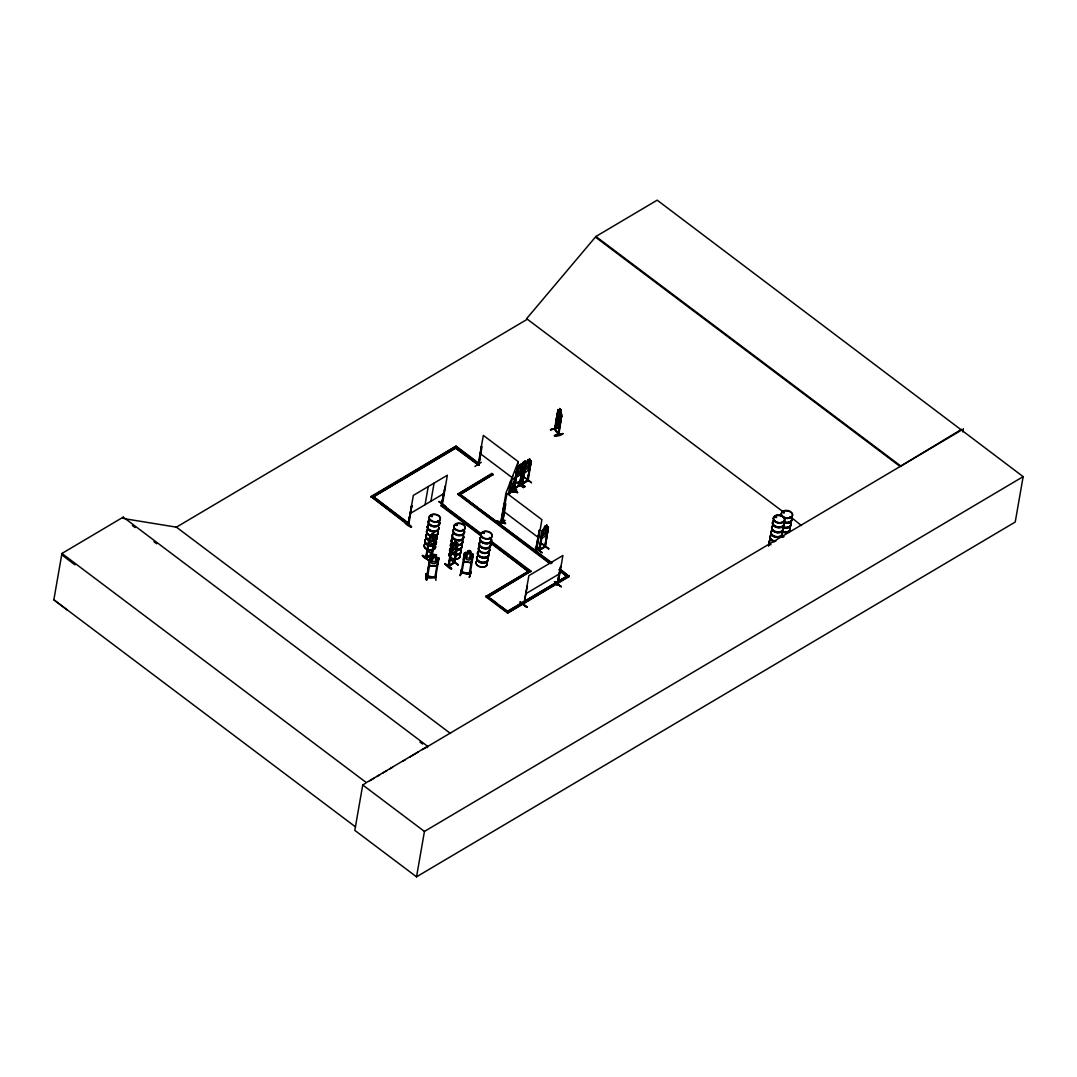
<?xml version="1.0" encoding="UTF-8"?>
<svg xmlns="http://www.w3.org/2000/svg" width="1077" height="1077" viewBox="0 0 1077 1077"><rect width="100%" height="100%" fill="white"/><g stroke="black" fill="none" stroke-linecap="round" stroke-linejoin="round"><path stroke-width="1.5" d="M558.613 433.614L558.532 434.893L554.52 428.969M554.965 429.629L558.021 410.808L554.884 429.615L554.601 428.336L555.395 428.875M500.832 522.049L505.988 492.943L518.01 462.343M501.424 521.631L501.438 521.524M512.652 492.068L513.406 490.924L512.84 491.395M478.767 464.725L478.067 463.985M478.834 464.981L478.175 464.524L483.331 435.377L518.225 461.643L512.719 492.054L513.406 490.924M502.636 522.345L501.963 521.874L502.596 523.045L501.815 522.157M514.591 478.592L512.315 490.614C513.339 492.579 512.208 483.088 513.823 481.904M513.325 490.197L512.369 489.806L513.217 490.102M539.389 530.247L535.942 548.583L539.389 530.247L536.656 549.041L536.117 547.883M536.817 548.853L541.906 519.666L507.011 493.401L501.626 522.668L505.086 504.426L502.596 523.045M501.599 521.053L501.182 522.278L504.575 503.538M67.003 609.824L53.85 599.795L61.941 553.457L123.222 517.135L427.623 746.294L427.394 747.613L426.667 747.075M122.993 518.468L123.222 517.135M405.639 521.564L373.531 496.753L408.425 523.018L407.079 524.324L371.013 496.537L456.096 446.12L479.171 463.487L477.825 464.793L456.029 448.382L477.932 464.227M404.831 521.712C404.939 526.074 419.949 531.069 404.79 521.766M408.816 524.337L411.751 505.921L407.927 524.418L408.641 523.368L408.883 524.27L408.237 524.593L413.339 495.393L447.359 475.226L442.297 505.059L441.058 505.786L481.325 536.104M365.574 783.289L362.734 784.971L354.804 830.367L416.53 876.826L1015.221 522.035L1023.15 476.64L657.185 200.174L595.904 236.482L526.613 318.671L527.232 319.263M408.425 523.018L408.277 524.593M411.751 505.921L408.048 524.351M425.065 504.723L428.229 486.562M430.908 501.263L434.085 483.102M428.013 544.423L428.35 546.335L428.996 538.473L425.657 558.061L432.039 554.278L435.148 536.158A5.722 3.783 9.9 0 0 437.693 532.119M429.696 539.685L425.886 558.223L429.467 539.51L426.586 557.886L426.707 557.146L425.765 557.334L426.492 557.913M434.112 555.84L428.983 551.518L434.475 555.624M429.009 560.538C420.313 551.141 419.936 556.822 429.104 560.228M435.983 557.105L436.36 554.803L433.573 554.642L433.183 556.876L429.952 557.347L426.761 577.164L429.817 558.721L430.638 558.788L429.831 558.936M426.64 579.965L425.953 573.826L426.694 579.695M430.638 558.788L427.556 577.205L427.663 576.262L426.667 576.208M425.725 557.926L432.375 553.874L431.325 554.695L435.148 536.158L432.281 554.48M431.662 554.83L435.364 536.333M434.233 540.842L435.27 534.771L429.131 538.527L429.938 537.302M441.058 505.786L442.405 504.494L481.325 533.788M443.522 492.795L441.678 504.817L445.205 486.09L441.637 504.803M433.089 556.796L433.479 554.493L436.481 554.736L436.091 557.038L437.343 557.899L436.616 562.073L434.798 563.742L432.012 563.513L430.827 561.615L431.554 557.442L433.089 556.728M442.095 503.551L442.337 504.386M438.985 501.72L445.622 506.378M404.077 477.448L456.096 446.12M437.935 559.367L438.77 559.65L437.935 559.367L434.879 577.81C438.272 575.805 429.561 579.816 426.761 577.137M435.579 574.62L435.929 580.422M435.579 577.824L438.945 558.007L436.091 557.038M445.057 563.567C448.867 569.72 457.537 571.968 445.016 563.608M549.432 563.284L457.685 494.222L491.826 473.49L493.091 474.445L460.377 494.343M458.964 495.178L493.091 474.445M460.202 494.451L552.097 562.988M455.786 543.656L456.19 541.246L454.104 542.485L453.834 544.814L451.546 546.806L450.832 554.601L455.746 551.693L457.833 543.091L455.867 543.535M451.546 546.806L448.14 566.327L454.521 562.544L457.631 544.423L454.656 562.827M452.178 547.964L448.369 566.502L451.95 547.789L449.015 566.206C449.742 564.496 447.386 565.775 449.096 566.112M451.371 560.175L458.263 564.886L451.721 559.959M451.505 568.804L444.963 563.877L451.586 568.508M457.631 544.423L453.821 562.961L454.642 561.884M474.89 466.489L481.244 462.302M478.902 465.062L481.406 446.416L478.632 465.197L477.959 464.645M478.484 465.129L478.376 463.864M478.686 465.197L482.011 446.847M461.266 569.531L460.337 575.226M464.537 553.066L465.668 552.447L472.547 553.753L473.328 554.817L469.989 574.593L461.091 572.762L464.55 552.999M461.804 572.937L465.116 554.561L464.254 554.601L465.116 554.561M461.898 572.924C463.029 571.254 460.229 571.995 461.104 572.789M467.633 552.918C465.897 548.974 473.328 550.32 470.393 553.47L471.766 554.453L471.039 558.626L469.249 560.107L466.476 559.555L465.304 557.469L466.031 553.295L467.647 552.851M469.141 574.404L472.332 556.015L473.153 556.176L472.332 556.015M416.53 876.826L424.446 831.431L1023.15 476.64M471.241 571.55L469.41 577.043M469.895 574.566L470.016 573.597L462.168 572.075M469.464 577.07L470.878 571.47M491.826 473.49L492.997 475.011M560.08 568.993L569.235 576.532L507.563 613.082L485.754 596.658L529.534 570.716M504.588 520.406L498.638 524.136M486.992 595.931L508.802 612.342M501.492 519.356L504.265 503.457M501.855 522.533L502.515 523.032L505.678 504.871M508.384 494.208L510.686 481.002M512.746 475.738L509.583 493.899L514.846 480.504M505.463 523.409L496.659 520.703L496.47 521.389L505.342 523.718L505.53 523.032M512.356 490.6L512.329 489.995M512.706 492.122L516.3 472.682L515.493 472.372L516.085 472.803M513.002 492.202L516.973 469.437L522.547 465.251L523.072 465.776M516.973 470.932L513.729 489.133L520.016 485.39M514.335 488.823L517.31 470.42M519.518 465.17L519.127 467.405L519.504 465.156L521.591 463.918L521.228 470.501L519.881 472.924L517.943 474.082L517.216 472.924M516.664 482.792L523.597 487.477L517.014 482.577M524.687 486.885C517.175 479.467 514.698 480.369 525.051 486.373M511.333 487.733L516.906 491.502L511.696 487.208M521.12 466.274L521.591 463.918M510.094 490.722L517.606 492.297M522.735 464.645L523.059 462.37L525.159 461.118L524.768 463.352M519.531 485.7L522.951 467.041L520.07 485.404M525.226 461.171L523.126 462.423L521.618 466.045M523.005 465.722L519.424 485.767L522.547 465.251M525.159 461.118L524.755 463.527L525.67 463.648M527.649 480.315L521.605 484.125L522.439 483.102M521.712 484.085L525.078 464.658L530.665 460.471L531.257 460.916L527.245 480.8L531.055 462.248L528.12 480.679L521.887 484.367L525.078 466.153M525.414 465.641L522.48 484.058L526.047 463.972L527.622 460.391L529.628 459.085L529.238 461.319M529.628 459.085L529.238 461.495L530.692 460.619M527.474 480.961L531.109 460.943M499.822 605.584L507.523 611.386L567.969 575.576M507.563 613.082L569.343 575.966M531.459 482.536L525.132 477.798M520.379 601.962C540.654 618.211 506.513 591.367 526.936 606.876M550.562 429.898L558.828 427.609L550.589 429.508M523.88 604.237L528.874 575.657L562.908 555.49L557.805 584.771L557.563 583.828M556.069 419.801L558.007 412.181L561.104 416.745L561.036 419.586M523.88 604.83L527.286 586.171M554.561 429.036L557.994 409.556L559.475 410.835M540.048 546.753L533.6 550.872L540.304 547.318M555.288 429.535L556.647 421.255M530.907 571.106L488.271 596.887L530.907 571.106L490.708 540.856M562.84 433.519C560.727 437.504 544.908 436.172 562.867 433.6M556.903 424.701L557.549 416.584L559.259 411.602L560.484 413.406L560.107 420.326L558.142 426.667L556.822 424.728L557.294 422.467M535.552 547.897L542.121 552.838M558.101 426.532L558.492 424.298M561.157 410.404L559.084 424.271L558.694 420.515L560.027 419.222L559.596 418.495L558.505 419.599L557.751 415.762L558.155 419.693C555.947 419.963 557.226 423.167 558.357 420.636L558.667 423.571L557.482 421.713L558.6 410.633L559.394 410.862L559.838 408.466L561.157 410.404L559.784 408.627M558.128 434.287L558.492 433.506L558.842 434.798L561.575 416.072L558.088 434.368L558.896 434.098L555.045 429.158M560.888 421.363L561.615 413.891L557.994 409.556M545.339 546.712L538.823 550.28L539.779 549.593M542.216 532.294L539.038 550.509L542.229 530.786L547.803 526.599L548.395 527.057L545.379 546.093M538.877 549.66L539.685 550.159L542.566 531.782M546.389 527.461L546.779 525.226L544.693 526.478L543.198 530.113L539.59 550.172M548.853 548.839L541.987 543.764L548.61 548.678M544.827 526.559L544.437 528.794C539.914 529.076 541.718 541.61 541.112 536.696M548.597 548.947L542.027 543.777M546.779 525.226L546.376 527.622L547.83 526.747M544.827 547.076L545.218 545.851M544.787 547.049L548.193 528.39L545.258 546.806L539.052 550.455M544.625 547.103L548.395 527.057M554.534 581.728L561.4 586.79L554.574 581.728M557.334 585.013L559.071 573.058M560.403 566.865L557.226 585.08L560.754 566.354M561.157 586.628L554.534 581.984M961.573 429.319L900.143 466.489L595.756 237.344M962.771 431.917L963.336 428.7M437.612 520.851L438.541 521.106M438.433 520.676L437.666 520.783L438.352 521.106M455.571 524.93L456.338 524.364L456.985 525.159M457.294 525.011L455.679 525.011M462.491 529.83L463.164 530.18M462.895 529.453L463.325 529.978M482.846 533.411L482.752 532.63L484.071 532.684M484.313 533.277L484.044 532.63L483.6 533.425M489.833 537.786L490.318 537.706M775.79 516.65C777.594 517.902 775.709 515.412 775.09 517.095M783.262 512.598L784.393 512.06M782.373 521.766L782.037 522.076M789.831 517.081L790.41 517.431M801.45 525.576L790.558 516.866M460.269 575.508L461.643 569.598M465.627 552.434L464.443 553.013L463.393 559.017L464.025 561.44L470.999 562.773L473.247 554.749L472.547 553.753M460.323 575.616L461.764 569.289M464.025 561.44L470.986 562.84L472.291 560.807M470.191 573.691L461.131 572.116M469.343 577.434L471.255 571.591M517.539 492.687L510.202 490.358M502.824 511.104L505.759 503.632M529.184 469.518C533.438 461.939 523.88 477.919 523.974 470.555M541.368 538.54L546.322 535.659L547.358 533.048M546.322 535.659L547.278 532.994M433.264 543.414L428.336 546.174L433.264 543.414L434.3 540.816M456.783 549.082L455.638 551.586L450.765 554.547M411.306 526.963L404.737 522.022L411.347 526.99M516.866 491.475L511.615 487.518L516.906 491.502M542.175 552.541L535.229 548.166M526.841 607.226L520.231 602.353M422.453 555.651L429.05 560.605M441.799 504.75L442.162 503.592M514.052 488.446L520.204 484.704L514.214 488.541L517.943 468.751L519.114 467.378M528.174 480.625L527.461 480.032M523.584 604.601L524.27 603.82M557.994 583.976L556.944 584.892M557.051 584.232L557.711 583.788M448.247 566.219L454.884 562.086L454.131 562.665M521.537 470.568L523.005 467.822C523.22 470.824 525.872 468.293 523.543 467.068L525.307 463.81L523.22 466.799M560.053 422.924L556.971 418.374L556.863 415.574L556.876 418.388L559.959 422.938L560.848 421.282M557.199 413.824L558.021 412.303M522.668 467.593L521.416 470.73M524.943 467.822L521.631 471.389L520.891 470.218M428.915 563.352L429.548 565.654L436.589 566.206L437.908 564.065M436.589 566.206L437.895 563.998M432.415 515.816L431.029 515.56L431.042 516.408M431.567 516.166L432.187 516.004M457.106 524.943L456.069 525.374M484.058 533.411L482.684 532.684M484.233 533.411L483.883 532.603M490.062 538.002L489.429 537.948M489.658 537.76L490.129 537.544M776.571 517.485C774.969 518.185 775.709 515.748 775.238 517.148M784.15 512.652L783.383 511.885M790.531 517.041L790.518 517.216M451.613 546.793L457.294 542.687M426.223 579.978L425.98 573.812M435.795 577.178L426.761 576.222M498.543 524.378L504.978 520.326L498.57 524.512M453.767 544.76L451.855 550.293L452.596 551.451L455.908 547.897L456.635 543.723L455.719 543.602M441.503 504.534L442.216 503.551M524.943 486.723L518.414 481.756M524.432 603.901L524.109 603.658M432.173 554.547L426.048 558.169M521.793 465.816L522.507 465.466M431.702 516.233L432.24 516.071M456.89 524.526L456.783 525.132M483.102 532.523L483.627 532.577M784.258 512.41L783.544 512.006M426.559 576.882L435.687 577.595M411.979 506.082L411.185 506.257M445.515 506.742L439.039 501.478L445.609 506.648M519.572 465.197L521.51 464.039M529.709 459.139L527.609 460.364C527.111 464.227 522.412 465.708 523.893 470.609M523.18 467.203L522.372 467.378M531.284 462.423L530.476 462.598M516.179 477.084L520.958 474.203L522.103 471.686L520.999 474.243L516.193 477.232M525.105 477.771L531.459 482.806M527.42 480.005L527.797 480.275M514.294 488.069L519.451 485.269M522.157 483.667L527.555 480.49L522.237 483.129M516.61 489.254L510.027 492.876M544.774 526.532L546.847 525.28M548.422 528.565L547.628 528.74M539.55 549.432L544.706 546.631L539.348 549.93M527.515 586.346L526.72 586.507M370.919 497.103L401.196 479.157M477.825 464.793L479.077 464.066M410.162 513.554L444.195 493.387M457.685 494.222L490.304 474.903M521.389 465.452L526.788 462.975M522.668 465.426L524.62 464.268L523.893 468.441L521.941 469.599M522.183 472.965L524.714 471.564M457.86 544.599L454.211 563.083M448.934 565.438L453.902 562.49M448.544 566.448L454.696 562.786M485.754 596.658L528.107 571.564M525.711 593.804L559.73 573.637M507.523 611.386L523.355 602.003M526.236 600.306L566.529 576.424M427.623 746.294L366.342 782.602L61.941 553.457M369.828 780.758L374.096 778.227M376.937 776.544L379.777 774.861M382.618 773.178L386.885 770.661M389.726 768.965L392.567 767.282M402.515 761.399L405.356 759.702M409.623 757.185L418.145 752.123M422.413 749.605L961.424 430.167M431.971 516.166L432.106 516.597M431.931 516.395L432.281 515.681M456.069 524.728L456.985 524.97M456.917 525.563L457.267 524.862M560.08 425.55L556.109 419.747L556.351 421.242M558.007 412.181L561.104 416.745M560.673 412.653L561.844 415.385L558.357 434.785M550.509 429.763L558.573 427.65M554.561 435.808L562.827 433.856L554.615 435.754M426.317 573.839L426.68 580.072M432.092 516.489L431.096 516.314M784.258 512.773L783.127 512.477M790.249 516.772L790.155 517.512M523.314 487.598L516.731 482.415M428.956 551.801L432.9 554.749M451.438 560.067L457.981 564.994M461.239 572.52L469.895 574.283M429.548 565.654L436.522 566.058M529.157 461.441L530.072 461.548L527.986 468.132L526.047 469.303L525.32 468.145M546.308 527.568L547.21 527.69L545.137 534.273L543.198 535.444L542.471 534.286M433.237 535.323L434.152 535.444L433.425 539.617L430.113 543.185L429.373 542.014L430.1 537.854L431.608 534.219L433.708 532.98L433.317 535.215M124.609 518.724L176.413 527.165L527.326 319.223L526.613 318.671L783.975 512.423M434.987 577.151L427.69 576.289M555.086 428.969L558.775 434.691M510.175 490.6L517.566 492.566M517.781 468.212L516.906 469.437M540.304 547.331L533.667 550.859M595.904 236.482L900.291 465.641M480.167 453.538L515.062 479.803M455.988 446.686L476.505 462.127M503.848 511.548L538.742 537.827M461.535 495.447L477.501 507.469M480.154 509.475L494.787 520.487M497.453 522.493L550.67 562.557M559.986 569.558L569.235 576.532M457.792 493.656L550.859 563.715M558.842 569.733L566.731 576.303L560.067 571.295M442.297 505.059L479.871 533.344M490.614 541.421L501.343 549.512M504.036 551.532L522.816 565.667M525.509 567.687L530.799 571.685M441.166 505.221L481.419 535.525M490.816 542.606L528.295 571.456L490.708 543.171M457.052 544.774L457.281 544.935A5.722 3.783 9.9 0 0 462.572 540.627M371.013 496.537L407.187 523.759M427.946 544.477L428.013 544.531A5.748 3.796 9.9 0 1 425.711 539.052M431.635 554.399L426.68 557.334M490.843 598.825L497.251 603.658M485.848 596.093L507.657 612.517M175.699 526.626L450.536 733.518M132.39 525.549L135.083 527.568M153.89 541.731L156.582 543.75M419.949 742.013L422.642 744.045M362.734 784.971L424.446 831.431M53.85 599.795L355.572 826.934M61.712 554.776L74.865 564.806M438.945 558.074L431.15 556.58M558.169 425.065L557.374 423.907L558.048 425.805M450.496 552.703L450.832 554.601M783.235 521.605A5.748 3.796 9.9 0 1 781.66 526.518A5.748 3.796 9.9 0 1 774.013 525.172A5.748 3.796 9.9 0 1 774.255 520.016M782.373 526.882A5.829 3.85 9.9 0 1 777.486 532.28A5.829 3.85 9.9 0 1 772.371 525.993M783.679 523.422A5.748 3.796 9.9 0 1 778.254 527.77A5.748 3.796 9.9 0 1 772.667 522.439M773.219 521.564A5.748 3.796 9.9 0 1 774.107 520.851M782.36 526.613A5.748 3.796 9.9 0 1 777.527 531.93A5.748 3.796 9.9 0 1 772.492 525.738M782.212 527.447A5.748 3.796 9.9 0 1 777.379 532.778A5.748 3.796 9.9 0 1 772.344 526.586M782.09 532.348A5.708 3.783 9.9 0 1 775.965 536.561A5.708 3.783 9.9 0 1 771.684 530.503M782.333 527.138A5.829 3.85 9.9 0 1 777.432 532.536A5.829 3.85 9.9 0 1 772.33 526.263M783.8 523.126A5.829 3.85 9.9 0 1 776.813 527.259A5.829 3.85 9.9 0 1 774.107 520.514M783.248 521.874A5.829 3.85 9.9 0 1 781.66 526.855A5.829 3.85 9.9 0 1 773.905 525.482A5.829 3.85 9.9 0 1 774.148 520.258M782.064 532.63A5.748 3.796 9.9 0 1 775.911 536.871A5.748 3.796 9.9 0 1 771.603 530.773M775.911 541.206A5.748 3.796 9.9 0 1 770.324 535.888M770.876 535.013A5.748 3.796 9.9 0 1 771.765 534.3M769.947 544.168A5.829 3.85 9.9 0 1 770.782 539.55M774.296 541.785A5.748 3.796 9.9 0 1 770.728 535.848M770.984 544.733A5.748 3.796 9.9 0 1 770.89 539.308M769.92 544.706A5.748 3.796 9.9 0 1 769.301 541.731M769.853 540.856A5.748 3.796 9.9 0 1 770.742 540.142M768.655 545.662A5.708 3.783 9.9 0 1 769.193 544.787M769.907 544.437A5.829 3.85 9.9 0 1 770.728 539.806M774.363 541.287A5.829 3.85 9.9 0 1 770.755 535.269M781.377 532.119A5.708 3.783 9.9 0 1 776.571 537.41A5.708 3.783 9.9 0 1 771.563 531.257M774.323 541.543A5.829 3.85 9.9 0 1 770.701 535.525M782.05 532.819A5.762 3.81 9.9 0 1 775.871 537.073A5.762 3.81 9.9 0 1 771.563 530.961M768.561 545.918A5.748 3.796 9.9 0 1 769.126 545.043M791.716 517.902A5.748 3.796 9.9 0 1 789.751 521.766A5.748 3.796 9.9 0 1 783.437 521.483M790.855 523.207A5.829 3.85 9.9 0 1 788.876 527.111A5.829 3.85 9.9 0 1 782.467 526.828M790.841 522.91A5.748 3.796 9.9 0 1 788.876 526.774A5.748 3.796 9.9 0 1 782.562 526.491M790.976 517.768A5.748 3.796 9.9 0 1 790.155 522.318A5.748 3.796 9.9 0 1 783.289 522.332M791.097 517.458A5.829 3.85 9.9 0 1 790.262 522.076A5.829 3.85 9.9 0 1 783.302 522.076M790.222 522.466A5.829 3.85 9.9 0 1 789.387 527.084A5.829 3.85 9.9 0 1 782.427 527.084M791.137 517.202A5.829 3.85 9.9 0 1 790.303 521.82A5.829 3.85 9.9 0 1 783.342 521.82M790.101 522.776A5.748 3.796 9.9 0 1 789.279 527.34A5.748 3.796 9.9 0 1 782.414 527.34M789.966 527.676A5.708 3.783 9.9 0 1 783.127 531.728M789.953 527.959A5.748 3.796 9.9 0 1 783.06 532.038A5.748 3.796 9.9 0 0 789.953 527.999M783.8 536.534A5.748 3.796 9.9 0 1 780.946 535.767M788.633 531.217A5.748 3.796 9.9 0 1 789.212 532.186M782.212 536.871A5.829 3.85 9.9 0 1 780.812 536.359M783.746 536.885A5.829 3.85 9.9 0 1 780.852 536.104M788.647 531.486A5.829 3.85 9.9 0 1 789.239 532.469M790.047 529.426A5.708 3.783 9.9 0 1 782.992 532.482M438.689 526.909A5.829 3.85 9.9 0 1 432.442 531.217A5.829 3.85 9.9 0 1 428.094 525.024M438.81 521.47A5.748 3.796 9.9 0 1 433.977 526.801A5.748 3.796 9.9 0 1 428.942 520.595M438.877 527.636A5.748 3.796 9.9 0 1 431.769 530.705A5.748 3.796 9.9 0 1 428.215 524.768M438.729 528.47A5.748 3.796 9.9 0 1 431.635 531.553A5.748 3.796 9.9 0 1 428.067 525.616M437.814 531.365A5.722 3.783 9.9 0 1 432.429 535.7A5.722 3.783 9.9 0 1 426.855 530.396M427.407 529.521A5.722 3.783 9.9 0 1 428.296 528.807M438.864 528.188A5.829 3.85 9.9 0 1 431.662 531.311A5.829 3.85 9.9 0 1 428.04 525.293M438.972 520.905A5.829 3.85 9.9 0 1 434.071 526.303A5.829 3.85 9.9 0 1 428.969 520.016M438.958 520.635A5.748 3.796 9.9 0 1 434.125 525.953A5.748 3.796 9.9 0 1 429.09 519.76M438.931 521.16A5.829 3.85 9.9 0 1 434.031 526.559A5.829 3.85 9.9 0 1 428.915 520.272M437.76 531.661A5.722 3.783 9.9 0 1 433.843 535.996M432.375 535.996A5.722 3.783 9.9 0 1 426.802 530.692A5.722 3.783 9.9 0 0 430.894 535.767M427.354 529.817A5.722 3.783 9.9 0 1 428.242 529.103M437.76 531.701A5.722 3.783 9.9 0 1 435.202 535.767M435.606 540.196A5.829 3.85 9.9 0 1 435.27 544.477A5.829 3.85 9.9 0 1 429.211 545.325M427.811 544.814A5.829 3.85 9.9 0 1 425.603 539.308M436.899 536.736A5.748 3.796 9.9 0 1 432.967 541.085M428.633 540.317A5.748 3.796 9.9 0 1 427.34 534.165M435.593 539.927A5.748 3.796 9.9 0 1 435.256 544.141A5.748 3.796 9.9 0 1 429.279 544.989M435.445 540.762A5.748 3.796 9.9 0 1 430.612 546.093A5.748 3.796 9.9 0 1 425.577 539.887M435.566 540.452A5.829 3.85 9.9 0 1 435.216 544.733A5.829 3.85 9.9 0 1 429.171 545.581M427.771 545.07A5.829 3.85 9.9 0 1 425.55 539.564M436.441 535.444A5.829 3.85 9.9 0 1 433.035 540.842M428.646 540.062A5.829 3.85 9.9 0 1 427.327 533.829M436.481 535.188A5.829 3.85 9.9 0 1 433.075 540.587M428.686 539.806A5.829 3.85 9.9 0 1 427.381 533.573M436.468 534.919A5.748 3.796 9.9 0 1 434.475 539.981M428.781 539.469A5.748 3.796 9.9 0 1 426.586 534.044M430.827 536.184A5.722 3.783 9.9 0 1 427.273 530.274M437.76 531.863A5.762 3.81 9.9 0 1 435.189 535.956M430.854 535.956A5.762 3.81 9.9 0 1 427.286 530.019M435.27 545.945A5.722 3.783 9.9 0 1 429.144 550.172A5.722 3.783 9.9 0 1 424.863 544.1M463.5 535.875A5.829 3.85 9.9 0 1 457.254 540.183A5.829 3.85 9.9 0 1 452.892 533.99M463.608 530.436A5.748 3.796 9.9 0 1 458.789 535.767A5.748 3.796 9.9 0 1 453.74 529.561M463.473 535.592A5.748 3.796 9.9 0 1 457.308 539.833A5.748 3.796 9.9 0 1 453.013 533.734M463.325 536.427A5.748 3.796 9.9 0 1 457.16 540.681A5.748 3.796 9.9 0 1 452.865 534.582M462.612 540.344A5.708 3.783 9.9 0 1 457.227 544.666M454.386 543.898A5.708 3.783 9.9 0 1 453.094 537.786M463.662 537.154A5.829 3.85 9.9 0 1 456.46 540.277A5.829 3.85 9.9 0 1 452.852 534.259M454.332 544.195A5.722 3.783 9.9 0 1 451.6 539.658M452.152 538.783A5.722 3.783 9.9 0 1 453.04 538.069M463.783 529.871A5.829 3.85 9.9 0 1 458.883 535.269A5.829 3.85 9.9 0 1 453.767 528.982M464.349 530.571A5.748 3.796 9.9 0 1 458.183 534.825A5.748 3.796 9.9 0 1 453.888 528.726M460.404 549.162A5.829 3.85 9.9 0 1 459.017 554.063A5.829 3.85 9.9 0 1 451.411 553.053M450.469 552.164A5.829 3.85 9.9 0 1 450.401 548.274M461.71 545.702A5.748 3.796 9.9 0 1 456.298 550.051M452.246 548.556A5.748 3.796 9.9 0 1 452.138 543.131M460.391 548.893A5.748 3.796 9.9 0 1 459.017 553.726A5.748 3.796 9.9 0 1 451.519 552.73M450.59 551.855A5.748 3.796 9.9 0 1 450.523 548.018M460.242 549.728A5.748 3.796 9.9 0 1 455.423 555.059A5.748 3.796 9.9 0 1 450.374 548.853M460.121 554.628A5.708 3.783 9.9 0 1 453.996 558.842A5.708 3.783 9.9 0 1 449.728 552.784M460.364 549.418A5.829 3.85 9.9 0 1 458.977 554.318A5.829 3.85 9.9 0 1 451.357 553.309M450.428 552.434A5.829 3.85 9.9 0 1 450.361 548.53M461.239 544.41A5.829 3.85 9.9 0 1 456.338 549.808M452.232 548.301A5.829 3.85 9.9 0 1 452.138 542.795M461.279 544.154A5.829 3.85 9.9 0 1 456.392 549.553M451.344 547.156A5.829 3.85 9.9 0 1 452.178 542.539M462.572 540.829A5.762 3.81 9.9 0 1 457.146 545.191M454.279 544.423A5.762 3.81 9.9 0 1 451.532 539.86M452.084 538.985A5.762 3.81 9.9 0 1 452.986 538.258M461.266 543.885A5.748 3.796 9.9 0 1 456.433 549.203M451.465 546.847A5.748 3.796 9.9 0 1 451.398 543.01M460.081 554.911A5.722 3.783 9.9 0 1 453.942 559.138A5.722 3.783 9.9 0 1 449.661 553.066M490.493 543.912A5.829 3.85 9.9 0 1 484.246 548.22A5.829 3.85 9.9 0 1 479.898 542.027M491.193 539.456A5.748 3.796 9.9 0 1 485.04 543.71A5.748 3.796 9.9 0 1 480.746 537.611M490.466 543.629A5.748 3.796 9.9 0 1 484.313 547.87A5.748 3.796 9.9 0 1 480.005 541.771M490.533 545.474A5.748 3.796 9.9 0 1 483.425 548.556A5.748 3.796 9.9 0 1 479.871 542.62M489.604 548.381A5.708 3.783 9.9 0 1 482.752 552.447A5.708 3.783 9.9 0 1 480.1 545.837M490.668 545.191A5.829 3.85 9.9 0 1 483.465 548.314A5.829 3.85 9.9 0 1 479.844 542.296M489.564 548.705A5.722 3.783 9.9 0 1 482.698 552.77A5.722 3.783 9.9 0 1 480.032 546.147M491.368 538.904A5.829 3.85 9.9 0 1 485.121 543.212A5.829 3.85 9.9 0 1 480.773 537.019M491.341 538.621A5.748 3.796 9.9 0 1 485.188 542.862A5.748 3.796 9.9 0 1 480.88 536.763M491.327 539.16A5.829 3.85 9.9 0 1 485.081 543.468A5.829 3.85 9.9 0 1 480.719 537.275M487.41 557.199A5.829 3.85 9.9 0 1 482.509 562.598A5.829 3.85 9.9 0 1 477.394 556.311M488.702 553.74A5.748 3.796 9.9 0 1 481.809 557.819A5.748 3.796 9.9 0 1 479.144 551.168M487.396 556.93A5.748 3.796 9.9 0 1 482.563 562.248A5.748 3.796 9.9 0 1 477.515 556.055M487.248 557.765A5.748 3.796 9.9 0 1 482.415 563.096A5.748 3.796 9.9 0 1 477.367 556.903M487.114 562.665A5.708 3.783 9.9 0 1 480.988 566.879A5.708 3.783 9.9 0 1 476.721 560.821M487.369 557.455A5.829 3.85 9.9 0 1 482.469 562.854A5.829 3.85 9.9 0 1 477.353 556.567M488.244 552.447A5.829 3.85 9.9 0 1 486.642 557.428A5.829 3.85 9.9 0 1 478.888 556.069A5.829 3.85 9.9 0 1 479.13 550.832M488.285 552.191A5.829 3.85 9.9 0 1 486.683 557.172A5.829 3.85 9.9 0 1 478.928 555.799A5.829 3.85 9.9 0 1 479.171 550.576M489.483 549.122A5.708 3.783 9.9 0 1 484.098 553.443A5.708 3.783 9.9 0 1 478.538 548.153M479.09 547.291A5.708 3.783 9.9 0 1 479.965 546.577M488.271 551.922A5.748 3.796 9.9 0 1 483.438 557.24A5.748 3.796 9.9 0 1 478.39 551.047M487.073 562.948A5.722 3.783 9.9 0 1 480.948 567.175A5.722 3.783 9.9 0 1 476.667 561.104M372.292 497.493L457.362 447.076L372.292 497.493M431.15 537.235L430.423 541.394L432.375 540.237L433.102 536.077L431.15 537.235M431.958 534.421L431.823 535.161L433.21 533.667L431.958 534.421M433.048 557.563L432.321 561.723L435.121 561.952L435.848 557.778L433.048 557.563M434.004 554.992L433.869 555.732L435.673 555.88L435.795 555.14L434.004 554.992M453.632 545.5L452.905 549.674L454.857 548.516L455.584 544.343L453.632 545.5M454.44 542.687L454.306 543.427L455.692 541.946L454.44 542.687M467.512 553.591L466.785 557.765L469.559 558.317L470.286 554.157L467.512 553.591M468.468 551.087L468.333 551.828L470.11 552.191L470.245 551.451L468.468 551.087M518.979 468.132L518.252 472.305L520.191 471.134L520.918 466.96L518.979 468.132M519.787 465.318L519.653 466.058L521.026 464.564L519.787 465.318M523.476 462.612L523.341 463.366L524.728 461.871L523.476 462.612M527.084 463.352L526.357 467.512L528.295 466.354L529.036 462.181L527.084 463.352M527.892 460.539L527.757 461.279L529.144 459.785L527.892 460.539M559.932 409.314L560.592 411.226L559.932 409.314M544.235 529.48L543.508 533.653L545.447 532.482L546.174 528.322L544.235 529.48M545.029 526.666L544.908 527.42L546.281 525.926L545.029 526.666M559.757 417.566L558.519 415.762L559.757 417.58M559.448 419.357L558.209 417.553L559.448 419.37M775.09 521.241A5.748 3.796 9.9 0 0 784.594 520.366A5.748 3.796 9.9 0 0 777.527 515.035A5.748 3.796 9.9 0 0 775.09 521.241M775.036 521.658A5.708 3.783 9.9 0 0 784.487 520.783A5.708 3.783 9.9 0 0 777.459 515.493A5.708 3.783 9.9 0 0 775.036 521.658M775.05 521.416A5.762 3.81 9.9 0 0 784.568 520.541A5.762 3.81 9.9 0 0 777.486 515.21A5.762 3.81 9.9 0 0 775.05 521.416M782.966 516.583A5.748 3.796 9.9 0 0 792.47 515.708A5.748 3.796 9.9 0 0 785.402 510.39A5.748 3.796 9.9 0 0 782.966 516.583M782.925 516.987A5.708 3.783 9.9 0 0 792.376 516.112A5.708 3.783 9.9 0 0 785.348 510.821A5.708 3.783 9.9 0 0 782.925 516.987M430.827 520.272A5.722 3.783 9.9 0 0 440.291 519.397A5.722 3.783 9.9 0 0 433.25 514.092A5.722 3.783 9.9 0 0 430.827 520.272M430.746 520.689A5.722 3.783 9.9 0 0 440.224 519.814A5.722 3.783 9.9 0 0 433.183 514.51A5.722 3.783 9.9 0 0 430.746 520.689M429.185 549.889A5.722 3.783 9.9 0 0 435.323 545.662A5.762 3.81 9.9 0 1 429.171 550.024A5.762 3.81 9.9 0 1 424.863 543.912A5.722 3.783 9.9 0 0 429.185 549.889M455.625 529.238A5.722 3.783 9.9 0 0 465.089 528.363A5.722 3.783 9.9 0 0 458.048 523.059A5.722 3.783 9.9 0 0 455.625 529.238M455.558 529.655A5.708 3.783 9.9 0 0 465.008 528.78A5.708 3.783 9.9 0 0 457.981 523.489A5.708 3.783 9.9 0 0 455.558 529.655M457.092 545.406A5.708 3.783 9.9 0 0 462.477 541.085A5.722 3.783 9.9 0 1 457.092 545.42M452.973 538.54A5.708 3.783 9.9 0 0 454.252 544.639A5.722 3.783 9.9 0 1 452.959 538.54M482.631 537.275A5.722 3.783 9.9 0 0 492.095 536.4A5.722 3.783 9.9 0 0 485.054 531.096A5.722 3.783 9.9 0 0 482.631 537.275M482.563 537.692A5.708 3.783 9.9 0 0 492.001 536.817A5.708 3.783 9.9 0 0 484.987 531.526A5.708 3.783 9.9 0 0 482.563 537.692"/></g></svg>
